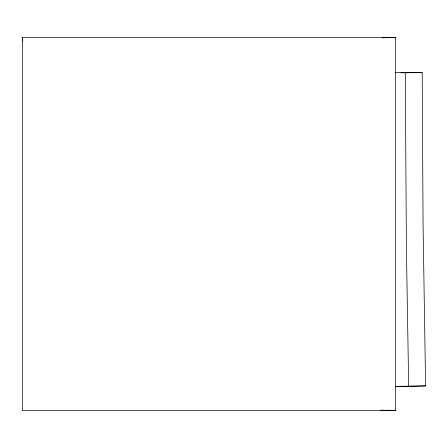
<?xml version="1.0" encoding="UTF-8"?>
<svg xmlns="http://www.w3.org/2000/svg" width="448" height="448" viewBox="0 0 448 448"><rect width="100%" height="100%" fill="white"/><g stroke="black" fill="none" stroke-linecap="round" stroke-linejoin="round"><path stroke-width="0.67" d="M400.831 72.8L422.195 72.626L423.058 224.381L425.6 385.913L395.444 386.389M425.6 385.913L399.734 386.618L395.578 386.4M382.094 37.845L395.567 37.419L395.567 410.581L22.4 410.581L22.4 37.419L395.567 37.419M395.489 72.626L422.195 72.626M387.296 410.155L395.567 410.581L380.727 410.144M22.4 37.419L22.635 40.869M408.677 385.918L406.409 249.116L405.272 72.632"/></g></svg>
